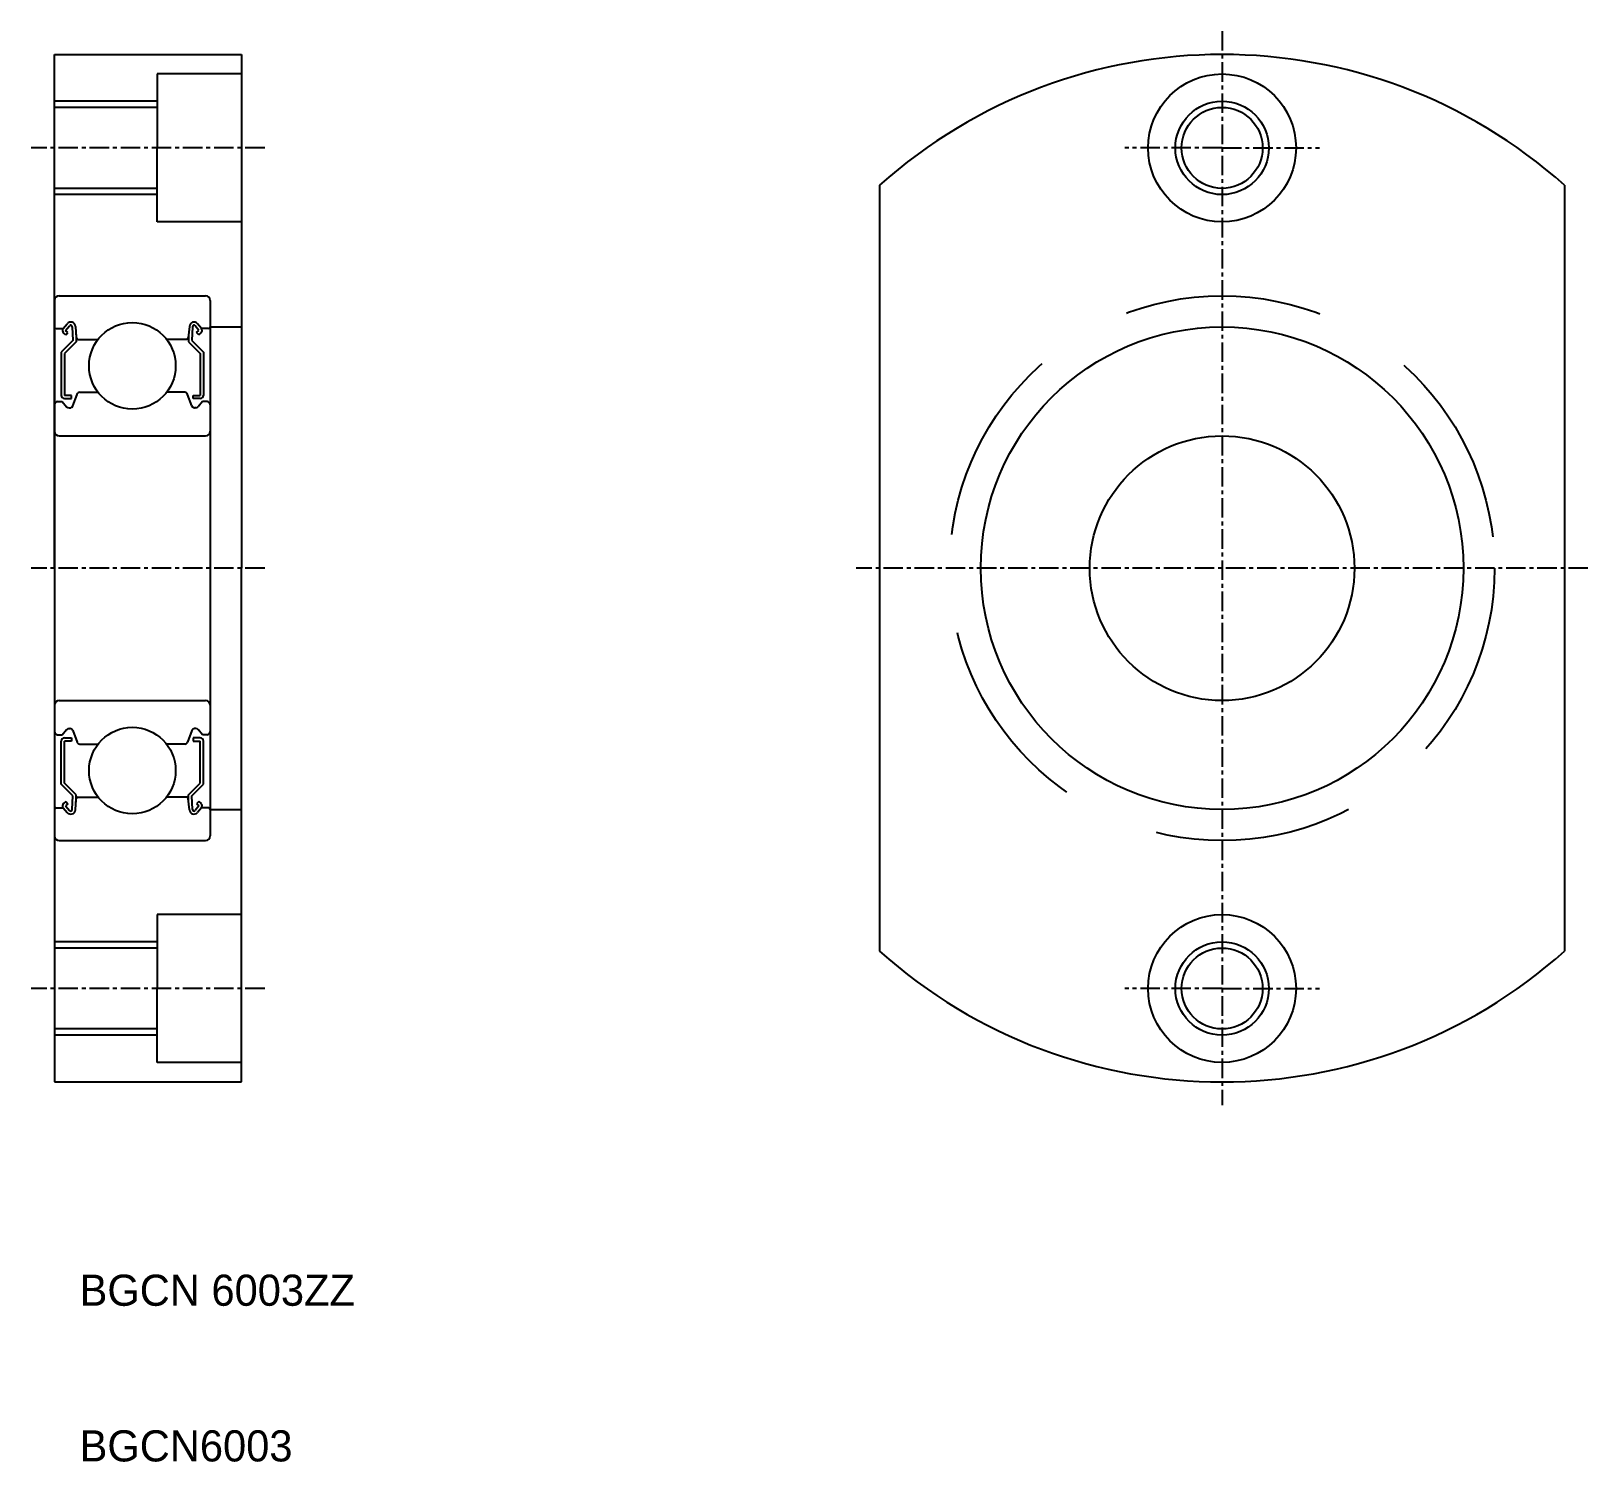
# Model space of a CAD drawing. Extents: x 138 to 238, y 69 to 161.
import ezdxf

# ---------------------------------------------------------------- set-up
doc = ezdxf.new("R2010")
doc.units = 0
doc.linetypes.add('CENTER', pattern=[2, 1.25, -0.25, 0.25, -0.25])
doc.linetypes.add('DASHED', pattern=[19.05, 12.7, -6.35])
doc.layers.get('0').update_dxf_attribs({"linetype": 'CONTINUOUS'})
doc.layers.add('CENTER', color=1, linetype='CENTER')

msp = doc.modelspace()

# ---------------------------------------------------------------- linework, layer by layer
for p, q in [((139.56, 126.16), (139.56, 159.16)), ((139.56, 159.16), (151.56, 159.16)), ((151.56, 159.16), (151.56, 126.16)), ((146.16, 157.91), (146.16, 153.16)), ((151.56, 157.91), (146.16, 157.91)), ((146.16, 155.76), (139.56, 155.76)), ((146.16, 148.41), (146.16, 153.16)), ((146.16, 150.56), (139.56, 150.56)), ((192.56, 150.76), (192.56, 101.57)), ((236.56, 150.76), (236.56, 101.57)), ((151.56, 148.41), (146.16, 148.41)), ((139.56, 143.36), (139.56, 108.96)), ((139.86, 143.66), (149.26, 143.66)), ((149.56, 143.36), (149.56, 108.96)), ((139.66, 141.56), (140.12, 141.56)), ((140.12, 141.56), (140.37, 141.86)), ((140.29, 141.15), (140.14, 141.28)), ((140.27, 141.43), (140.52, 141.73)), ((140.42, 141.3), (140.27, 141.43)), ((140.29, 141.15), (140.42, 141.3)), ((140.7, 141.67), (140.74, 140.79)), ((140.9, 141.69), (140.96, 140.95)), ((140.94, 141.18), (140.94, 140.71)), ((148.22, 141.69), (148.15, 140.95)), ((148.17, 141.18), (148.17, 140.71)), ((148.42, 141.67), (148.37, 140.79)), ((148.84, 141.43), (148.59, 141.73)), ((148.69, 141.3), (148.84, 141.43)), ((148.82, 141.15), (148.69, 141.3)), ((149, 141.56), (148.75, 141.86)), ((148.82, 141.15), (148.97, 141.28)), ((149.46, 141.56), (149, 141.56)), ((149.56, 141.66), (151.56, 141.66)), ((140.74, 140.79), (139.99, 140.04)), ((139.99, 140.04), (139.99, 137.26)), ((140.94, 140.71), (140.19, 139.96)), ((141.06, 140.86), (142.36, 140.86)), ((148.05, 140.86), (146.75, 140.86)), ((148.17, 140.71), (148.92, 139.96)), ((148.37, 140.79), (149.12, 140.04)), ((149.12, 140.04), (149.12, 137.26)), ((140.19, 139.96), (140.19, 137.26)), ((148.92, 139.96), (148.92, 137.26)), ((140.64, 137.26), (140.19, 137.26)), ((140.19, 137.06), (140.64, 137.06)), ((140.64, 137.06), (140.64, 137.26)), ((140.74, 136.59), (141.01, 137.33)), ((141.19, 137.46), (142.36, 137.46)), ((147.92, 137.46), (146.75, 137.46)), ((148.38, 136.59), (148.11, 137.33)), ((148.47, 137.06), (148.47, 137.26)), ((148.47, 137.26), (148.92, 137.26)), ((148.92, 137.06), (148.47, 137.06)), ((139.76, 136.86), (140.06, 136.86)), ((140.06, 136.86), (140.33, 136.53)), ((140.49, 136.46), (140.55, 136.46)), ((148.63, 136.46), (148.56, 136.46)), ((149.06, 136.86), (148.78, 136.53)), ((149.36, 136.86), (149.06, 136.86)), ((139.86, 134.66), (149.26, 134.66)), ((139.56, 126.16), (139.56, 93.16)), ((151.56, 93.16), (151.56, 126.16)), ((139.86, 117.66), (149.26, 117.66)), ((139.76, 115.46), (140.06, 115.46)), ((139.99, 112.28), (139.99, 115.06)), ((140.06, 115.46), (140.33, 115.79)), ((140.19, 115.26), (140.64, 115.26)), ((140.19, 112.36), (140.19, 115.06)), ((140.64, 115.06), (140.19, 115.06)), ((140.49, 115.86), (140.55, 115.86)), ((140.64, 115.26), (140.64, 115.06)), ((140.74, 115.73), (141.01, 114.99)), ((148.38, 115.73), (148.11, 114.99)), ((148.47, 115.26), (148.47, 115.06)), ((148.92, 115.26), (148.47, 115.26)), ((148.47, 115.06), (148.92, 115.06)), ((148.63, 115.86), (148.56, 115.86)), ((149.06, 115.46), (148.78, 115.79)), ((148.92, 112.36), (148.92, 115.06)), ((149.36, 115.46), (149.06, 115.46)), ((149.12, 112.28), (149.12, 115.06)), ((141.19, 114.86), (142.36, 114.86)), ((147.92, 114.86), (146.75, 114.86)), ((140.74, 111.53), (139.99, 112.28)), ((140.94, 111.61), (140.19, 112.36)), ((148.17, 111.61), (148.92, 112.36)), ((148.37, 111.53), (149.12, 112.28)), ((140.29, 111.17), (140.14, 111.04)), ((140.42, 111.02), (140.27, 110.89)), ((140.29, 111.17), (140.42, 111.02)), ((140.7, 110.65), (140.74, 111.53)), ((140.9, 110.63), (140.96, 111.37)), ((140.94, 111.14), (140.94, 111.61)), ((141.06, 111.46), (142.36, 111.46)), ((148.05, 111.46), (146.75, 111.46)), ((148.22, 110.63), (148.15, 111.37)), ((148.17, 111.14), (148.17, 111.61)), ((148.42, 110.65), (148.37, 111.53)), ((148.82, 111.17), (148.69, 111.02)), ((148.69, 111.02), (148.84, 110.89)), ((148.82, 111.17), (148.97, 111.04)), ((139.66, 110.76), (140.12, 110.76)), ((140.12, 110.76), (140.37, 110.46)), ((140.27, 110.89), (140.52, 110.59)), ((148.84, 110.89), (148.59, 110.59)), ((149, 110.76), (148.75, 110.46)), ((149.46, 110.76), (149, 110.76)), ((149.56, 110.66), (151.56, 110.66)), ((139.86, 108.66), (149.26, 108.66)), ((142.36, 108.66), (142.36, 108.66)), ((144.56, 108.66), (144.56, 108.66)), ((146.16, 103.91), (146.16, 99.16)), ((151.56, 103.91), (146.16, 103.91)), ((146.16, 101.76), (139.56, 101.76)), ((146.16, 94.41), (146.16, 99.16)), ((146.16, 96.56), (139.56, 96.56)), ((151.56, 94.41), (146.16, 94.41)), ((139.56, 93.16), (151.56, 93.16))]:
    msp.add_line(p, q)
at = {"color": 3}
for p, q in [((146.16, 156.16), (139.56, 156.16)), ((146.16, 150.16), (139.56, 150.16)), ((146.16, 102.16), (139.56, 102.16)), ((146.16, 96.16), (139.56, 96.16))]:
    msp.add_line(p, q, dxfattribs=at)
for centre, radius in [((214.56, 153.16), 4.75), ((214.56, 153.16), 2.6), ((144.56, 139.16), 2.78), ((214.56, 126.16), 15.5), ((214.56, 126.16), 8.5), ((144.56, 113.16), 2.78), ((214.56, 99.16), 4.75), ((214.56, 99.16), 2.6)]:
    msp.add_circle(centre, radius)
for centre in [(214.56, 153.16), (214.56, 99.16)]:
    msp.add_circle(centre, 3, dxfattribs=at)
at = {"color": 3, "linetype": 'DASHED'}
msp.add_circle((214.56, 126.16), 17.5, dxfattribs=at)
for centre, radius, start, end in [((214.56, 126.16), 33, 48.1897, 131.8103), ((139.86, 143.36), 0.3, 90, 180), ((149.26, 143.36), 0.3, 0, 90), ((139.66, 141.66), 0.1, 180, 270), ((140.27, 141.43), 0.2, 140.0031, 230.0823), ((140.6, 141.67), 0.3, 4.9968, 140.0031), ((140.6, 141.67), 0.1, 2.8198, 140.0012), ((148.52, 141.67), 0.3, 39.9969, 175.0032), ((148.52, 141.67), 0.1, 39.9988, 177.1802), ((148.84, 141.43), 0.2, 309.9177, 39.9969), ((149.46, 141.66), 0.1, 270, 0), ((141.06, 140.96), 0.1, 184.9968, 270), ((148.05, 140.96), 0.1, 270, 355.0032), ((140.19, 137.26), 0.2, 180, 270), ((141.19, 137.26), 0.2, 90, 159.9921), ((147.92, 137.26), 0.2, 20.0079, 90), ((148.92, 137.26), 0.2, 270, 0), ((139.76, 136.66), 0.2, 90, 180), ((140.49, 136.66), 0.2, 219.9947, 270), ((140.55, 136.66), 0.2, 270, 339.9921), ((148.56, 136.66), 0.2, 200.0079, 270), ((148.63, 136.66), 0.2, 270, 320.0053), ((149.36, 136.66), 0.2, 0, 90), ((139.86, 134.96), 0.3, 180, 270), ((149.26, 134.96), 0.3, 270, 0), ((139.86, 117.36), 0.3, 90, 180), ((149.26, 117.36), 0.3, 0, 90), ((139.76, 115.66), 0.2, 180, 270), ((140.19, 115.06), 0.2, 90, 180), ((140.49, 115.66), 0.2, 90, 140.0053), ((140.55, 115.66), 0.2, 20.0079, 90), ((148.56, 115.66), 0.2, 90, 159.9921), ((148.63, 115.66), 0.2, 39.9947, 90), ((148.92, 115.06), 0.2, 0, 90), ((149.36, 115.66), 0.2, 270, 0), ((141.19, 115.06), 0.2, 200.0079, 270), ((147.92, 115.06), 0.2, 270, 339.9921), ((140.27, 110.89), 0.2, 129.9177, 219.9969), ((141.06, 111.36), 0.1, 90, 175.0032), ((148.05, 111.36), 0.1, 4.9968, 90), ((148.84, 110.89), 0.2, 320.0031, 50.0823), ((139.66, 110.66), 0.1, 90, 180), ((140.6, 110.66), 0.3, 219.9969, 355.0032), ((140.6, 110.66), 0.1, 219.9988, 357.1802), ((148.52, 110.66), 0.3, 184.9968, 320.0031), ((148.52, 110.66), 0.1, 182.8198, 320.0012), ((149.46, 110.66), 0.1, 0, 90), ((139.86, 108.96), 0.3, 180, 270), ((149.26, 108.96), 0.3, 270, 0), ((214.56, 126.16), 33, 228.1897, 311.8103)]:
    msp.add_arc(centre, radius, start, end)
at = {"layer": 'CENTER', "color": 1, "linetype": 'CENTER'}
for p, q in [((214.56, 160.66), (214.56, 91.66)), ((153.06, 153.16), (138.06, 153.16)), ((214.56, 153.16), (208.31, 153.16)), ((214.56, 153.16), (220.81, 153.16)), ((153.06, 126.16), (138.06, 126.16)), ((238.06, 126.16), (191.06, 126.16)), ((153.06, 99.16), (138.06, 99.16)), ((214.56, 99.16), (208.31, 99.16)), ((214.56, 99.16), (220.81, 99.16))]:
    msp.add_line(p, q, dxfattribs=at)

# ---------------------------------------------------------------- texts
for s, p in [('BGCN 6003ZZ', (141.17, 78.78)), ('BGCN6003', (141.17, 68.78))]:
    msp.add_text(s, height=2).set_placement(p)

doc.saveas('drawing.dxf')
